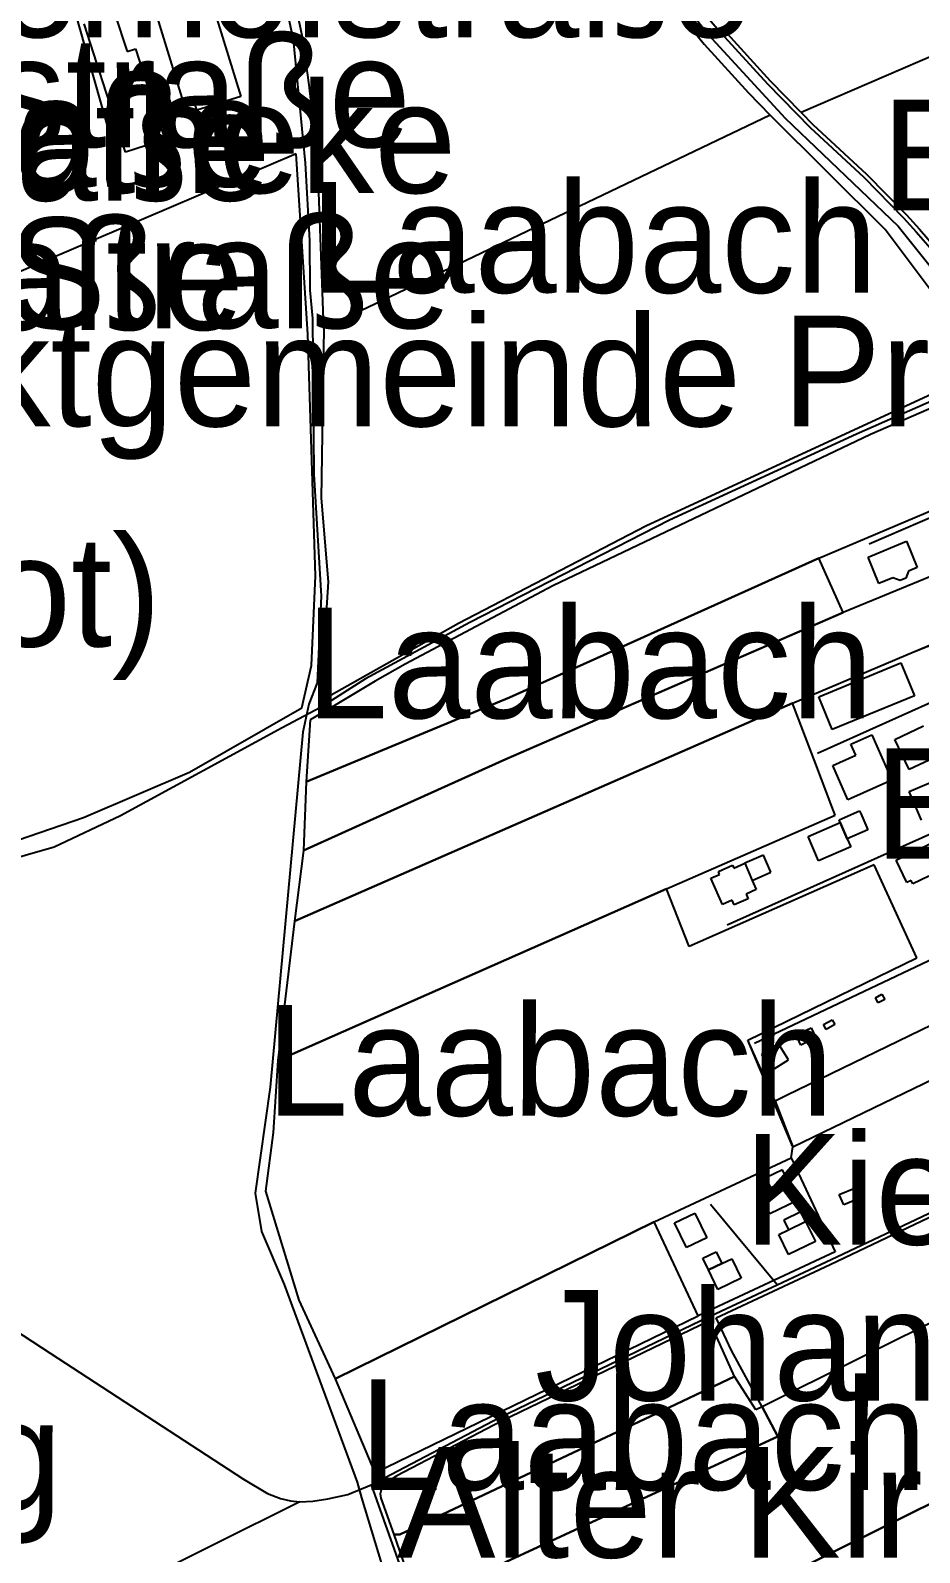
# Model space of a CAD drawing. Extents: x -3657 to 4700, y -7332 to 8131.
# Drawn here: x -2353 to -2004, y -3272 to -2674 of the extents above; entities that cross this region are included whole.
import ezdxf

# ---------------------------------------------------------------- set-up
doc = ezdxf.new("R2010")
doc.units = 0
for name, color, linetype in [('OSM_BUILDING_DETACHED', 9, 'CONTINUOUS'), ('OSM_BUILDING_GARAGE', 9, 'CONTINUOUS'), ('OSM_BUILDING_HUT', 9, 'CONTINUOUS'), ('OSM_BUILDING_RESIDENTIAL', 9, 'CONTINUOUS'), ('OSM_BUILDING_YES', 9, 'CONTINUOUS'), ('OSM_HIGHWAY_CYCLEWAY', 8, 'CONTINUOUS'), ('OSM_HIGHWAY_RESIDENTIAL', 8, 'CONTINUOUS'), ('OSM_HIGHWAY_SECONDARY', 8, 'CONTINUOUS'), ('OSM_HIGHWAY_SERVICE', 8, 'CONTINUOUS'), ('OSM_HIGHWAY_TRACK', 8, 'CONTINUOUS'), ('OSM_HIGHWAY_UNCLASSIFIED', 8, 'CONTINUOUS'), ('OSM_LABELS', 8, 'CONTINUOUS'), ('OSM_LANDUSE_FARMLAND', 3, 'CONTINUOUS'), ('OSM_LANDUSE_RESIDENTIAL', 3, 'CONTINUOUS'), ('OSM_WATERWAY_STREAM', 4, 'CONTINUOUS')]:
    doc.layers.add(name, color=color, linetype=linetype)

msp = doc.modelspace()

# ---------------------------------------------------------------- linework, layer by layer
at = {"layer": 'OSM_BUILDING_DETACHED'}
for p, q in [((-2008.423543, -2972.969383), (-1997.319891, -2968.154643)), ((-2003.577072, -2984.155593), (-2008.423543, -2972.969383)), ((-2013.543054, -2999.811838), (-2000.558456, -2993.584923)), ((-2009.280587, -3008.696313), (-2013.543054, -2999.811838)), ((-2007.627174, -3007.906829), (-2009.280587, -3008.696313)), ((-2007.012833, -3009.185571), (-2007.627174, -3007.906829)), ((-2000.634301, -3006.12771), (-2007.012833, -3009.185571))]:
    msp.add_line(p, q, dxfattribs=at)
at = {"layer": 'OSM_BUILDING_GARAGE'}
for p, q in [((-2035.917215, -2983.99992), (-2027.862517, -2980.48616)), ((-2027.862517, -2980.48616), (-2027.392281, -2981.553631)), ((-2035.454563, -2985.067391), (-2035.917215, -2983.99992)), ((-2032.671066, -2991.44998), (-2035.454563, -2985.067391)), ((-2027.392281, -2981.553631), (-2024.616368, -2987.94734)), ((-2024.616368, -2987.94734), (-2032.671066, -2991.44998)), ((-2065.55729, -2997.877047), (-2072.929387, -3001.112819)), ((-2062.629688, -3004.559862), (-2065.55729, -2997.877047)), ((-2072.929387, -3001.112819), (-2070.001785, -3007.795634)), ((-2070.001785, -3007.795634), (-2062.629688, -3004.559862)), ((-2052.785057, -3068.474706), (-2046.869177, -3065.672593)), ((-2050.911695, -3072.422126), (-2052.785057, -3068.474706)), ((-2044.995815, -3069.620013), (-2050.911695, -3072.422126)), ((-2046.869177, -3065.672593), (-2044.995815, -3069.620013))]:
    msp.add_line(p, q, dxfattribs=at)
at = {"layer": 'OSM_BUILDING_HUT'}
for p, q in [((-2021.612921, -3053.874812), (-2019.087295, -3052.518234)), ((-2019.087295, -3052.518234), (-2017.995133, -3054.56422)), ((-2020.520759, -3055.920798), (-2021.612921, -3053.874812)), ((-2017.995133, -3054.56422), (-2020.520759, -3055.920798)), ((-2042.015122, -3064.404971), (-2038.556608, -3062.525777)), ((-2040.998804, -3066.284166), (-2042.015122, -3064.404971)), ((-2037.532705, -3064.404971), (-2040.998804, -3066.284166)), ((-2038.556608, -3062.525777), (-2037.532705, -3064.404971)), ((-2059.626241, -3071.943987), (-2066.300567, -3076.013722)), ((-2066.300567, -3076.013722), (-2062.432492, -3082.362952)), ((-2055.758166, -3078.293218), (-2059.626241, -3071.943987)), ((-2062.432492, -3082.362952), (-2055.758166, -3078.293218))]:
    msp.add_line(p, q, dxfattribs=at)
at = {"layer": 'OSM_BUILDING_RESIDENTIAL'}
for p, q in [((-2048.082691, -2990.58266), (-2035.454563, -2985.067391)), ((-2035.454563, -2985.067391), (-2032.671066, -2991.44998)), ((-2043.926406, -3000.123184), (-2048.082691, -2990.58266)), ((-2032.671066, -2991.44998), (-2031.298278, -2994.607916)), ((-2031.298278, -2994.607916), (-2043.926406, -3000.123184)), ((-2083.282176, -3004.326352), (-2077.730351, -3001.891184)), ((-2082.789186, -3005.438302), (-2083.282176, -3004.326352)), ((-2077.730351, -3001.891184), (-2077.237361, -3003.003133)), ((-2077.237361, -3003.003133), (-2072.929387, -3001.112819)), ((-2072.929387, -3001.112819), (-2070.001785, -3007.795634)), ((-2086.19461, -3006.939433), (-2082.789186, -3005.438302)), ((-2081.689439, -3017.224964), (-2086.19461, -3006.939433)), ((-2070.001785, -3007.795634), (-2068.424217, -3011.39835)), ((-2077.889624, -3015.55704), (-2081.689439, -3017.224964)), ((-2077.062918, -3017.447354), (-2077.889624, -3015.55704)), ((-2071.594521, -3015.056663), (-2077.062918, -3017.447354)), ((-2068.424217, -3011.39835), (-2072.421228, -3013.15523)), ((-2072.421228, -3013.15523), (-2071.594521, -3015.056663))]:
    msp.add_line(p, q, dxfattribs=at)
at = {"layer": 'OSM_BUILDING_YES'}
for p, q in [((-2284.399338, -2655.67466), (-2270.762477, -2700.185989)), ((-2293.182145, -2702.35429), (-2305.491725, -2662.146205)), ((-2320.144905, -2667.783787), (-2315.404616, -2682.505996)), ((-2316.026542, -2722.002434), (-2332.226952, -2671.66449)), ((-2315.404616, -2682.505996), (-2312.014362, -2681.416285)), ((-2312.014362, -2681.416285), (-2300.554241, -2717.020901)), ((-2270.762477, -2700.185989), (-2288.024711, -2705.467748)), ((-2289.336823, -2701.175624), (-2293.182145, -2702.35429)), ((-2288.024711, -2705.467748), (-2289.336823, -2701.175624)), ((-2300.554241, -2717.020901), (-2316.026542, -2722.002434)), ((-2024.540523, -2880.888864), (-2009.447445, -2874.673068)), ((-2009.447445, -2874.673068), (-2005.200147, -2885.003077)), ((-2020.270471, -2891.274471), (-2024.540523, -2880.888864)), ((-2005.200147, -2885.003077), (-2008.681414, -2886.437491)), ((-2014.847581, -2889.039453), (-2020.270471, -2891.274471)), ((-2011.919979, -2890.140282), (-2014.847581, -2889.039453)), ((-2009.674979, -2889.217364), (-2011.919979, -2890.140282)), ((-2008.681414, -2886.437491), (-2009.674979, -2889.217364)), ((-2043.850562, -2935.707963), (-2011.63177, -2922.464647)), ((-2011.63177, -2922.464647), (-2006.3454, -2935.352139)), ((-2038.564192, -2948.595455), (-2043.850562, -2935.707963)), ((-2006.3454, -2935.352139), (-2038.564192, -2948.595455)), ((-2031.230018, -2954.321994), (-2023.061553, -2950.697039)), ((-2023.061553, -2950.697039), (-2015.158544, -2968.521586)), ((-2014.02846, -2952.453919), (-2002.750366, -2947.116563)), ((-2029.303565, -2958.669716), (-2031.230018, -2954.321994)), ((-2008.415958, -2964.318418), (-2014.02846, -2952.453919)), ((-1989.788521, -2955.50066), (-2008.415958, -2964.318418)), ((-2038.420087, -2962.717211), (-2029.303565, -2958.669716)), ((-2032.451116, -2976.194036), (-2038.420087, -2962.717211)), ((-2015.158544, -2968.521586), (-2032.451116, -2976.194036)), ((-2058.170025, -3121.370132), (-2064.685077, -3124.550307)), ((-2056.258741, -3125.306433), (-2058.170025, -3121.370132)), ((-2067.028676, -3130.554833), (-2062.773793, -3128.475488)), ((-2064.685077, -3124.550307), (-2062.773793, -3128.475488)), ((-2062.773793, -3128.475488), (-2056.258741, -3125.306433)), ((-2062.773793, -3128.475488), (-2056.258741, -3125.306433)), ((-2056.258741, -3125.306433), (-2052.292067, -3133.457021)), ((-2035.818617, -3131.144166), (-2029.508345, -3128.419891)), ((-2029.508345, -3128.419891), (-2027.756335, -3132.489625)), ((-2063.054418, -3138.705421), (-2067.028676, -3130.554833)), ((-2052.292067, -3133.457021), (-2063.054418, -3138.705421)), ((-2034.066607, -3135.213901), (-2035.818617, -3131.144166)), ((-2027.756335, -3132.489625), (-2034.066607, -3135.213901)), ((-2100.483735, -3142.252539), (-2092.573142, -3138.394076)), ((-2095.788953, -3151.89314), (-2100.483735, -3142.252539)), ((-2092.573142, -3138.394076), (-2087.87836, -3148.045795)), ((-2050.896526, -3137.904818), (-2057.654281, -3141.196188)), ((-2057.654281, -3141.196188), (-2055.803673, -3144.999054)), ((-2055.803673, -3144.999054), (-2049.045918, -3141.707684)), ((-2055.803673, -3144.999054), (-2049.045918, -3141.707684)), ((-2049.045918, -3141.707684), (-2050.896526, -3137.904818)), ((-2049.045918, -3141.707684), (-2045.223349, -3149.558046)), ((-2087.87836, -3148.045795), (-2095.788953, -3151.89314)), ((-2059.57315, -3146.83377), (-2055.803673, -3144.999054)), ((-2055.742997, -3154.695252), (-2059.57315, -3146.83377)), ((-2089.395252, -3156.074069), (-2084.207481, -3153.583302)), ((-2084.207481, -3153.583302), (-2081.992818, -3158.186772)), ((-2045.223349, -3149.558046), (-2055.742997, -3154.695252)), ((-2087.18059, -3160.677539), (-2089.395252, -3156.074069)), ((-2081.992818, -3158.186772), (-2087.18059, -3160.677539)), ((-2087.18059, -3160.677539), (-2081.992818, -3158.186772)), ((-2081.992818, -3158.186772), (-2078.056482, -3156.285339)), ((-2078.056482, -3156.285339), (-2074.370434, -3163.94667)), ((-2083.502126, -3168.338869), (-2087.18059, -3160.677539)), ((-2074.370434, -3163.94667), (-2083.502126, -3168.338869))]:
    msp.add_line(p, q, dxfattribs=at)
at = {"layer": 'OSM_HIGHWAY_CYCLEWAY'}
for p, q in [((-2091.951216, -2663.814129), (-2082.288612, -2675.17825)), ((-2082.288612, -2675.17825), (-2064.01006, -2695.182217)), ((-2064.01006, -2695.182217), (-2047.278738, -2712.339595)), ((-2047.278738, -2712.339595), (-2026.224274, -2731.765348)), ((-2026.224274, -2731.765348), (-2010.607868, -2747.699581)), ((-2010.607868, -2747.699581), (-2005.594539, -2753.225969)), ((-2005.594539, -2753.225969), (-1998.290702, -2761.687903))]:
    msp.add_line(p, q, dxfattribs=at)
at = {"layer": 'OSM_HIGHWAY_RESIDENTIAL'}
for p, q in [((-2079.778155, -3025.242118), (-1964.3199, -2973.436402)), ((-2069.091649, -3071.699359), (-1986.656139, -3032.569864)), ((-2060.270921, -3166.537511), (-2086.338714, -3135.00263))]:
    msp.add_line(p, q, dxfattribs=at)
at = {"layer": 'OSM_HIGHWAY_SECONDARY'}
for p, q in [((-2112.694718, -2642.598137), (-2087.355032, -2675.8343)), ((-2087.355032, -2675.8343), (-2057.115785, -2708.592326)), ((-2057.115785, -2708.592326), (-2012.723932, -2751.079907)), ((-2012.723932, -2751.079907), (-1986.163149, -2784.260473))]:
    msp.add_line(p, q, dxfattribs=at)
at = {"layer": 'OSM_HIGHWAY_SERVICE'}
for p, q in [((-2345.181212, -2633.580228), (-2320.42553, -2721.335264)), ((-2024.047533, -2875.651583), (-1971.56306, -2853.067894))]:
    msp.add_line(p, q, dxfattribs=at)
at = {"layer": 'OSM_HIGHWAY_TRACK'}
for p, q in [((-1985.427456, -2813.415783), (-2029.121538, -2832.685864)), ((-2029.121538, -2832.685864), (-2102.455695, -2866.389046)), ((-2102.455695, -2866.389046), (-2180.879025, -2906.608251)), ((-2180.879025, -2906.608251), (-2221.736519, -2928.736041)), ((-2221.736519, -2928.736041), (-2239.45382, -2939.955609)), ((-2239.45382, -2939.955609), (-2254.554483, -2947.995003)), ((-2254.554483, -2947.995003), (-2318.013671, -2982.521027)), ((-2318.013671, -2982.521027), (-2344.051127, -2994.74135)), ((-2344.051127, -2994.74135), (-2383.437235, -3006.194427)), ((-2474.860332, -3109.438917), (-2345.530097, -3193.391086)), ((-2169.153448, -3218.665693), (-2090.161283, -3180.503594)), ((-2345.530097, -3193.391086), (-2269.624808, -3242.828351)), ((-2219.605285, -3245.074488), (-2169.153448, -3218.665693)), ((-2269.624808, -3242.828351), (-2260.326258, -3248.477053)), ((-2260.326258, -3248.477053), (-2255.191578, -3250.445203)), ((-2236.556556, -3250.589757), (-2228.767314, -3248.888474)), ((-2228.767314, -3248.888474), (-2219.605285, -3245.074488)), ((-2219.605285, -3245.074488), (-2207.84937, -3278.210576)), ((-2247.622285, -3251.723945), (-2320.751662, -3288.118044)), ((-2255.191578, -3250.445203), (-2251.224904, -3251.312524)), ((-2251.224904, -3251.312524), (-2247.622285, -3251.723945)), ((-2247.622285, -3251.723945), (-2242.426929, -3251.512674)), ((-2242.426929, -3251.512674), (-2236.556556, -3250.589757))]:
    msp.add_line(p, q, dxfattribs=at)
at = {"layer": 'OSM_HIGHWAY_UNCLASSIFIED'}
for p, q in [((-2044.389058, -2957.880232), (-1958.586047, -2919.284473)), ((-2038.966169, -3156.574446), (-1998.563743, -3137.471158)), ((-2060.270921, -3166.537511), (-2038.966169, -3156.574446)), ((-2090.161283, -3180.503594), (-2060.270921, -3166.537511))]:
    msp.add_line(p, q, dxfattribs=at)
at = {"layer": 'OSM_LANDUSE_FARMLAND'}
for p, q in [((-1818.281096, -2605.659182), (-2050.737253, -2706.479622)), ((-1818.281096, -2605.659182), (-2050.737253, -2706.479622)), ((-2246.514954, -2676.835055), (-2258.39222, -2619.825416)), ((-2099.930069, -2665.826757), (-2088.841587, -2679.55933)), ((-2062.842053, -2694.081388), (-2081.075098, -2674.110779)), ((-2243.867977, -2695.549161), (-2246.514954, -2676.835055)), ((-2088.841587, -2679.55933), (-2071.458001, -2698.707097)), ((-2050.737253, -2706.479622), (-2062.842053, -2694.081388)), ((-2241.42578, -2717.532398), (-2243.867977, -2695.549161)), ((-2071.458001, -2698.707097), (-2062.902729, -2707.447018)), ((-2062.902729, -2707.447018), (-2212.157344, -2778.778563)), ((-2062.902729, -2707.447018), (-2212.157344, -2778.778563)), ((-2017.790352, -2752.369768), (-2062.902729, -2707.447018)), ((-2050.737253, -2706.479622), (-2046.156238, -2711.183167)), ((-2046.156238, -2711.183167), (-2025.101773, -2730.608921)), ((-2240.189513, -2734.311712), (-2241.42578, -2717.532398)), ((-2249.025411, -2722.680723), (-2373.038938, -2775.587269)), ((-2244.459565, -2793.456294), (-2249.025411, -2722.680723)), ((-2238.172046, -2791.210156), (-2240.189513, -2734.311712)), ((-2025.101773, -2730.608921), (-2009.43986, -2746.587632)), ((-2009.43986, -2746.587632), (-2004.388609, -2752.158498)), ((-1981.483536, -2800.906354), (-2017.790352, -2752.369768)), ((-2004.388609, -2752.158498), (-1997.046851, -2760.65379)), ((-2212.157344, -2778.778563), (-2238.172046, -2791.210156)), ((-2212.157344, -2778.778563), (-2238.172046, -2791.210156)), ((-2241.418196, -2888.261088), (-2244.459565, -2793.456294)), ((-2238.172046, -2791.210156), (-2239.188364, -2857.849276)), ((-2111.761829, -2868.679661), (-1977.873332, -2806.844163)), ((-1974.839548, -2811.480991), (-2023.562128, -2832.830417)), ((-2023.562128, -2832.830417), (-2148.227919, -2892.241866)), ((-2043.827808, -2881.378122), (-1956.591334, -2844.37245)), ((-2239.188364, -2857.849276), (-2236.450374, -2890.651779)), ((-2185.315935, -2906.897358), (-2111.761829, -2868.679661)), ((-2043.827808, -2881.378122), (-2165.330879, -2936.019309)), ((-2165.330879, -2936.019309), (-2043.827808, -2881.378122)), ((-2034.271387, -2902.660831), (-2043.827808, -2881.378122)), ((-1990.50146, -2884.625014), (-2034.271387, -2902.660831)), ((-2242.957842, -2923.432043), (-2241.418196, -2888.261088)), ((-2236.450374, -2890.651779), (-2239.408314, -2937.375887)), ((-2148.227919, -2892.241866), (-2206.203542, -2922.887188)), ((-2166.65816, -2960.293162), (-2034.271387, -2902.660831)), ((-2034.271387, -2902.660831), (-2166.65816, -2960.293162)), ((-2239.408314, -2937.375887), (-2185.315935, -2906.897358)), ((-2006.299893, -2917.972372), (-1976.64465, -2905.396226)), ((-2054.15026, -2938.265447), (-2006.299893, -2917.972372)), ((-2246.810748, -2940.089043), (-2242.957842, -2923.432043)), ((-2206.203542, -2922.887188), (-2218.012548, -2929.670079)), ((-2218.012548, -2929.670079), (-2233.75789, -2939.088289)), ((-2165.330879, -2936.019309), (-2245.111829, -2969.144278)), ((-2245.111829, -2969.144278), (-2165.330879, -2936.019309)), ((-2233.75789, -2939.088289), (-2243.557014, -2944.837067)), ((-2144.989354, -2978.062111), (-2054.15026, -2938.265447)), ((-2054.15026, -2938.265447), (-2144.989354, -2978.062111)), ((-2045.056491, -2962.194595), (-2054.15026, -2938.265447)), ((-2290.899222, -2965.36365), (-2246.810748, -2940.089043)), ((-2243.557014, -2944.837067), (-2245.111829, -2969.144278)), ((-2216.017835, -2982.509908), (-2166.65816, -2960.293162)), ((-2166.65816, -2960.293162), (-2216.017835, -2982.509908)), ((-2038.73105, -2978.840475), (-2045.056491, -2962.194595)), ((-2332.522746, -2983.11036), (-2290.899222, -2965.36365)), ((-2245.111829, -2969.144278), (-2246.173653, -2996.075689)), ((-2144.989354, -2978.062111), (-2249.60183, -3023.785465)), ((-2168.038532, -2988.15861), (-2144.989354, -2978.062111)), ((-2037.434107, -2982.25416), (-2038.73105, -2978.840475)), ((-2433.487096, -3017.7587), (-2332.522746, -2983.11036)), ((-2246.173653, -2996.075689), (-2216.017835, -2982.509908)), ((-2216.017835, -2982.509908), (-2246.173653, -2996.075689)), ((-2103.707131, -3011.064765), (-2037.434107, -2982.25416)), ((-2249.60183, -3023.785465), (-2168.038532, -2988.15861)), ((-2246.173653, -2996.075689), (-2249.60183, -3023.785465)), ((-2022.143833, -3001.679913), (-2094.787804, -3033.804128)), ((-1870.917258, -3002.213649), (-2056.54695, -3092.281539)), ((-2005.367005, -3038.174088), (-2022.143833, -3001.679913)), ((-2256.207896, -3078.537847), (-2103.707131, -3011.064765)), ((-2103.707131, -3011.064765), (-2256.207896, -3078.537847)), ((-2094.787804, -3033.804128), (-2103.707131, -3011.064765)), ((-2249.60183, -3023.785465), (-2256.207896, -3078.537847)), ((-2071.776548, -3070.509573), (-2005.367005, -3038.174088)), ((-2054.051662, -3112.363343), (-2071.776548, -3070.509573)), ((-2256.207896, -3078.537847), (-2258.104011, -3106.72576)), ((-2054.051662, -3112.363343), (-1989.37896, -3081.050852)), ((-2056.54695, -3092.281539), (-2060.98386, -3094.438721)), ((-2060.98386, -3094.438721), (-2054.051662, -3112.363343)), ((-2258.104011, -3106.72576), (-2261.024028, -3129.787588)), ((-2054.673588, -3116.688826), (-2054.051662, -3112.363343)), ((-2108.485341, -3141.841118), (-2054.673588, -3116.688826)), ((-2261.024028, -3129.787588), (-2247.925664, -3172.508679)), ((-1899.245221, -3131.388795), (-2066.156463, -3214.440286)), ((-1899.245221, -3131.388795), (-2066.156463, -3214.440286)), ((-2233.682045, -3203.509825), (-2108.485341, -3141.841118)), ((-2108.485341, -3141.841118), (-2233.682045, -3203.509825)), ((-2091.268614, -3178.724475), (-2108.485341, -3141.841118)), ((-2039.345392, -3158.520357), (-1997.919064, -3138.849975)), ((-2084.124052, -3179.469481), (-2039.345392, -3158.520357)), ((-2247.925664, -3172.508679), (-2233.682045, -3203.509825)), ((-2218.133899, -3240.293106), (-2091.268614, -3178.724475)), ((-2086.733106, -3180.703745), (-2168.432924, -3220.100108)), ((-2076.933982, -3202.553548), (-2086.733106, -3180.703745)), ((-2078.162665, -3192.356973), (-2084.124052, -3179.469481)), ((-2066.156463, -3214.440286), (-2078.162665, -3192.356973)), ((-2233.682045, -3203.509825), (-2218.133899, -3240.293106)), ((-2076.933982, -3202.553548), (-2110.070494, -3218.187555)), ((-2110.070494, -3218.187555), (-2076.933982, -3202.553548)), ((-2088.416857, -3296.357588), (-1906.018145, -3205.522453)), ((-1906.018145, -3205.522453), (-2088.416857, -3296.357588)), ((-2068.598659, -3215.552235), (-2076.933982, -3202.553548)), ((-2168.432924, -3220.100108), (-2209.449691, -3241.571848)), ((-2110.070494, -3218.187555), (-2142.440975, -3233.465738)), ((-2142.440975, -3233.465738), (-2110.070494, -3218.187555)), ((-2066.156463, -3214.440286), (-2068.598659, -3215.552235)), ((-2059.952373, -3226.060156), (-2066.156463, -3214.440286)), ((-2066.156463, -3214.440286), (-2059.952373, -3226.060156)), ((-2132.672189, -3259.607665), (-2059.952373, -3226.060156)), ((-2059.952373, -3226.060156), (-2132.672189, -3259.607665)), ((-2142.440975, -3233.465738), (-2208.349944, -3264.511361)), ((-2208.349944, -3264.511361), (-2142.440975, -3233.465738)), ((-2213.234337, -3243.973658), (-2214.660216, -3245.174564)), ((-2209.449691, -3241.571848), (-2213.234337, -3243.973658)), ((-2215.577936, -3246.520022), (-2215.979912, -3248.554889)), ((-2215.979912, -3248.554889), (-2215.767548, -3250.278411)), ((-2214.660216, -3245.174564), (-2215.577936, -3246.520022)), ((-2215.767548, -3250.278411), (-2210.708712, -3264.5336)), ((-2197.397982, -3289.463503), (-2132.672189, -3259.607665)), ((-2132.672189, -3259.607665), (-2197.397982, -3289.463503)), ((-2208.349944, -3264.511361), (-2210.708712, -3264.5336)), ((-2210.708712, -3264.5336), (-2208.349944, -3264.511361)), ((-2210.708712, -3264.5336), (-2206.165619, -3277.354375))]:
    msp.add_line(p, q, dxfattribs=at)
at = {"layer": 'OSM_LANDUSE_RESIDENTIAL'}
for p, q in [((-2006.299893, -2917.972372), (-1936.136041, -2890.240358)), ((-2054.15026, -2938.265447), (-2006.299893, -2917.972372)), ((-2045.056491, -2962.194595), (-2054.15026, -2938.265447)), ((-2038.73105, -2978.840475), (-2045.056491, -2962.194595)), ((-2037.434107, -2982.25416), (-2038.73105, -2978.840475)), ((-2103.707131, -3011.064765), (-2037.434107, -2982.25416)), ((-2022.143833, -3001.679913), (-2094.787804, -3033.804128)), ((-1870.917258, -3002.213649), (-2056.54695, -3092.281539)), ((-2005.367005, -3038.174088), (-2022.143833, -3001.679913)), ((-2094.787804, -3033.804128), (-2103.707131, -3011.064765)), ((-2071.776548, -3070.509573), (-2005.367005, -3038.174088)), ((-2060.98386, -3094.438721), (-2071.776548, -3070.509573)), ((-2056.54695, -3092.281539), (-2060.98386, -3094.438721)), ((-2108.485341, -3141.841118), (-2054.673588, -3116.688826)), ((-2054.673588, -3116.688826), (-2037.449276, -3153.572183)), ((-2091.268614, -3178.724475), (-2108.485341, -3141.841118)), ((-2037.449276, -3153.572183), (-2091.268614, -3178.724475))]:
    msp.add_line(p, q, dxfattribs=at)
at = {"layer": 'OSM_WATERWAY_STREAM'}
for p, q in [((-2263.329705, -2616.556285), (-2250.125158, -2677.713494)), ((-2250.125158, -2677.713494), (-2245.43796, -2726.327916)), ((-2245.43796, -2726.327916), (-2243.82247, -2756.71749)), ((-2243.82247, -2756.71749), (-2243.68595, -2776.143243)), ((-2243.68595, -2776.143243), (-2242.654463, -2787.262736)), ((-2242.654463, -2787.262736), (-2242.093213, -2848.342109)), ((-2242.093213, -2848.342109), (-2239.195949, -2896.300481)), ((-2239.195949, -2896.300481), (-2240.788686, -2930.30389)), ((-2240.788686, -2930.30389), (-2244.042419, -2938.687987)), ((-2244.042419, -2938.687987), (-2246.42394, -2949.640688)), ((-2246.42394, -2949.640688), (-2259.264433, -3089.023528)), ((-2259.264433, -3089.023528), (-2265.058962, -3130.510355)), ((-2265.058962, -3130.510355), (-2262.609181, -3145.677343)), ((-2262.609181, -3145.677343), (-2253.689854, -3166.415197)), ((-2253.689854, -3166.415197), (-2225.111604, -3243.995897)), ((-2225.111604, -3243.995897), (-2223.329255, -3250.122738)), ((-2223.329255, -3250.122738), (-2212.893037, -3284.648763))]:
    msp.add_line(p, q, dxfattribs=at)

# ---------------------------------------------------------------- texts
at = {"layer": 'OSM_LABELS'}
for s, p in [('Thalerhofstraße', (-2479.879854, -2676.871241)), ('Thalerhofstraße', (-2613.781133, -2720.034241)), ('St Thomas Apotheke', (-2728.290233, -2738.019269)), ('Thalerhofstraße', (-2669.404152, -2735.495048)), ('Thalerhofstraße', (-2668.852699, -2741.009821)), ('Bierbaumerstraße', (-2019.291075, -2744.794475)), ('Laabach', (-2243.590629, -2777.170807)), ('Josef-Krainer-Straße', (-2808.336372, -2791.737936)), ('Josef-Krainer-Straße', (-2726.933698, -2791.076722)), ('Rathaus der Marktgemeinde Premstätten', (-2806.894778, -2829.604374)), ('CLV (ClubLokalVerbot)', (-2898.957211, -2916.043646)), ('Laabach', (-2245.23318, -2944.164337)), ('Eschenweg', (-2022.049028, -2999.33926)), ('Laabach', (-2260.82282, -3100.181036)), ('Kiefernweg', (-2073.304817, -3150.770071)), ('Johann-Wippel-Weg', (-2155.295083, -3211.970544)), ('Laabach', (-2224.22043, -3247.059318)), ('Trummerweg', (-2682.739161, -3255.054408)), ('Alter Kirchweg', (-2209.477415, -3273.621647))]:
    msp.add_text(s, height=43.418293, dxfattribs=at).set_placement(p)

doc.saveas('drawing.dxf')
